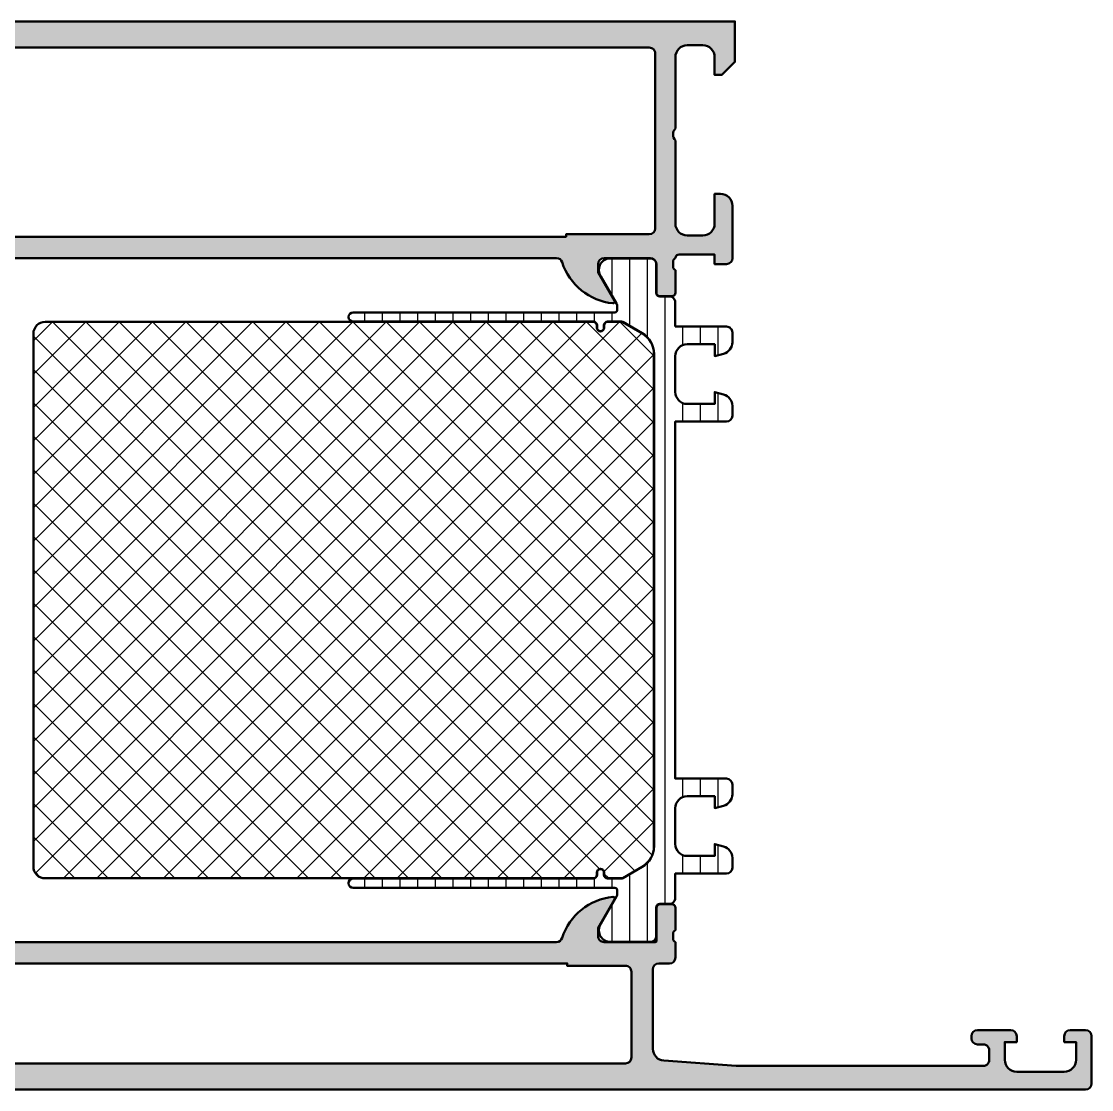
# Model space of a CAD drawing. Extents: x 0 to 180, y 0 to 90.
# Drawn here: x 90 to 180, y 0 to 89.8 of the extents above; entities that cross this region are included whole.
import ezdxf

# ---------------------------------------------------------------- set-up
doc = ezdxf.new("R2010")
doc.units = 0
for name, color, linetype, lineweight in [('0S-Alu contour', 7, 'Continuous', 50), ('0S-Alu hatch', 252, 'Continuous', 25), ('0S-Plastic contour', 254, 'Continuous', 50), ('0S-Plastic hatch', 253, 'Continuous', 25), ('0S-PT contour', 91, 'Continuous', 50), ('0S-PT hatch', 103, 'Continuous', 25)]:
    doc.layers.add(name, color=color, linetype=linetype, lineweight=lineweight)

# ---------------------------------------------------------------- blocks, each defined once
blk = doc.blocks.new('357210__A2CE162E_C3FB_48F1_88AA_946FA57472EB_')
at = {"layer": '0S-Alu hatch'}
h = blk.add_hatch(color=256, dxfattribs=at)
edge = h.paths.add_edge_path()
edge.add_ellipse((33.99997299848462, 86.79996918378733), major_axis=(-1.000027001879928, 0), ratio=1, start_angle=180, end_angle=269.9999999999992, ccw=False)
edge.add_line((35.00000000036456, 86.79996918378733), (35.00000000000003, 80.7999961853027))
edge.add_ellipse((34.47487825965855, 80.29999618530272), major_axis=(-0.7250881616598547, 0), ratio=1, start_angle=136.4038153765767, end_angle=223.5961846234234, ccw=False)
edge.add_line((35.00000000000003, 79.7999961853027), (35.00000000036455, 72.80002318681811))
edge.add_ellipse((33.99997299848463, 72.80002318681811), major_axis=(-1.000027001879921, 0), ratio=1, start_angle=90.00000000865992, end_angle=180, ccw=False)
edge.add_line((33.99997299863578, 71.79999618493818), (32.70000151260099, 71.79999618510624))
edge.add_ellipse((32.70000151260099, 72.80001600845054), major_axis=(-1.000019823344302, 0), ratio=1, start_angle=0, end_angle=90, ccw=False)
edge.add_line((31.69998168925668, 72.80001600845054), (31.69998168945316, 75.29999618530272))
edge.add_line((31.69998168945316, 75.29999618530272), (31.20000151260099, 75.29999618549918))
edge.add_arc((31.20000151260098, 74.29997636215487), 1.000019823344317, 89.9999999999998, 180)
edge.add_line((30.19998168925666, 74.29997636221172), (30.19998168920306, 69.90000284448733))
edge.add_arc((30.69999750391122, 69.90000284448735), 0.5000158147081564, 180, 270)
edge.add_line((30.69999750391122, 69.3999870297792), (31.69998168945316, 69.39998703002927))
edge.add_line((31.69998168945316, 69.39998703002927), (31.7001647949219, 70.19971542358397))
edge.add_line((31.7001647949219, 70.19971542358397), (34.69481618328842, 70.19971542358397))
edge.add_ellipse((34.69481618328844, 69.89971542358398), major_axis=(-0.2999999999999829, 0), ratio=1, start_angle=199.6171625852664, end_angle=270.0000000000041, ccw=False)
edge.add_line((34.97740326173258, 70.00043554618316), (35.0145957020689, 69.89608596058272))
edge.add_ellipse((34.91911604945447, 69.63186646253415), major_axis=(-0.2809418217574853, 0), ratio=1, start_angle=178.966945697799, end_angle=250.1319230473517, ccw=False)
edge.add_line((35.20001220703128, 69.62680130004915), (35.20001220703128, 69.17321853637687))
edge.add_ellipse((34.92106110355155, 69.16760241268479), major_axis=(-0.2790076324724508, 0), ratio=1, start_angle=106.43499743846971, end_angle=181.1533803407613, ccw=False)
edge.add_line((35.00000000000002, 68.89999465942383), (35.00000000000003, 67.00001296997067))
edge.add_arc((35.30000000000001, 67.00001296997067), 0.2999999999999829, 180, 270)
edge.add_line((35.30000000000001, 66.70001296997069), (36.29997558593755, 66.70001296997069))
edge.add_arc((36.29997558593755, 67.00001296997067), 0.2999999999999829, 270, 360)
edge.add_line((36.59997558593753, 67.00001296998892), (36.59997558579151, 69.3999825756073))
edge.add_ellipse((37.09996704027815, 69.3999825756073), major_axis=(-0.4999914544866328, 0), ratio=1, start_angle=270.00000000379595, end_angle=360, ccw=False)
edge.add_line((37.09996704024502, 69.89997403009393), (41.00000844541102, 69.89997403027931))
edge.add_ellipse((41.00000844541104, 69.39999010501352), major_axis=(-0.499983925265795, 0), ratio=1, start_angle=180, end_angle=270.00000000000165, ccw=False)
edge.add_line((41.49999237067683, 69.39999010501359), (41.49999237060561, 68.69997708177837))
edge.add_line((41.49999237060561, 68.69997708177837), (40.11174774169909, 66.29545895433724))
edge.add_arc((40.23559690514067, 66.23755170354637), 0.1367181954947265, 154.9409625368292, 275.5867961988117)
edge.add_arc((39.76213917038903, 71.07773224598856), 4.999999999999986, 275.5867961988125, 342.2389692797492)
edge.add_ellipse((44.99907530060331, 69.40026416962607), major_axis=(-0.499036204568865, 0), ratio=1, start_angle=270.00044199156594, end_angle=342.23896927975073, ccw=False)
edge.add_line((44.99907145093418, 69.89930037418009), (134.9999732336605, 69.89999465953242))
edge.add_ellipse((134.9999770910328, 69.39995941475189), major_axis=(-0.5000352447954124, 0), ratio=1, start_angle=197.7610307202519, end_angle=270.0004419911521, ccw=False)
edge.add_arc((140.2378646443081, 71.07773224598871), 5.000000000000136, 197.761030720251, 264.413203801188)
edge.add_arc((139.7644069095565, 66.2375517035464), 0.1367181954947283, 264.4132038011853, 385.0590374631666)
edge.add_line((139.8882560729981, 66.29545895433724), (138.5000114440916, 68.69997708177837))
edge.add_line((138.5000114440916, 68.69997708177837), (138.5000114440204, 69.39999010501359))
edge.add_ellipse((138.9999953692862, 69.39999010501352), major_axis=(-0.4999839252658092, 0), ratio=1, start_angle=270.00000001044845, end_angle=360, ccw=False)
edge.add_line((138.999995369195, 69.89997403027931), (142.9000260014299, 69.89997403073227))
edge.add_ellipse((142.9000260014298, 69.39997561738834), major_axis=(-0.4999984133439313, 0), ratio=1, start_angle=180, end_angle=269.99999999999676, ccw=False)
edge.add_line((143.4000244147738, 69.39997561738832), (143.4000244140625, 67.0000205993652))
edge.add_arc((143.7000244140625, 67.0000205993652), 0.2999999999999829, 180, 270)
edge.add_line((143.7000244140625, 66.7000205993652), (144.7, 66.7000205993652))
edge.add_arc((144.7, 67.00002059936521), 0.3000000000000114, 270, 360)
edge.add_line((145, 67.00002059936521), (144.9999999999999, 68.90000228881837))
edge.add_ellipse((145.0789388964483, 69.16761004207922), major_axis=(-0.2790076324723188, 0), ratio=1, start_angle=-1.1533803408378276, end_angle=73.56500256153907, ccw=False)
edge.add_line((144.7999877929687, 69.17322616577167), (144.7999877929687, 69.62680892944333))
edge.add_ellipse((145.1296682150864, 69.5982817256727), major_axis=(-0.3309123480360113, 0), ratio=1, start_angle=295.8475274471544, end_angle=355.05452210426523, ccw=False)
edge.add_line((144.9853977864102, 69.89608875294421), (145.0225883679146, 70.00043853814253))
edge.add_ellipse((145.3051770991977, 69.8997230529785), major_axis=(-0.3000000000000156, 0), ratio=1, start_angle=269.99999999998914, end_angle=340.38377767246345, ccw=False)
edge.add_line((145.3051770991978, 70.19972305297853), (148.2998352050781, 70.1997230529785))
edge.add_line((148.2998352050781, 70.1997230529785), (148.3000183105468, 69.39999465942381))
edge.add_line((148.3000183105468, 69.39999465942381), (149.3000024960887, 69.39999465917371))
edge.add_arc((149.3000024960887, 69.90001047388189), 0.5000158147081777, 270.0000000000033, 360)
edge.add_line((149.8000183107969, 69.90001047385958), (149.8000183107433, 74.2999839915494))
edge.add_arc((148.799998487399, 74.2999839915494), 1.000019823344302, 0, 90.0000000000016)
edge.add_line((148.799998487399, 75.3000038148937), (148.3000183105469, 75.30000381469725))
edge.add_line((148.3000183105469, 75.30000381469725), (148.3000183107433, 72.80002363784511))
edge.add_ellipse((147.299998487399, 72.80002363784511), major_axis=(-1.000019823344359, 0), ratio=1, start_angle=90.00000001606429, end_angle=180, ccw=False)
edge.add_line((147.2999984876794, 71.80000381450076), (146.0000270015153, 71.80000381433271))
edge.add_ellipse((146.0000270015153, 72.80003081621265), major_axis=(-1.000027001879942, 0), ratio=1, start_angle=0, end_angle=90, ccw=False)
edge.add_line((144.9999999996354, 72.80003081621265), (145, 79.80000381469725))
edge.add_ellipse((145.5251217403415, 80.30000381469723), major_axis=(-0.725088161659901, 0), ratio=1, start_angle=-43.59618462341979, end_angle=43.5961846234199, ccw=False)
edge.add_line((145, 80.80000381469725), (144.9999999996354, 86.79997681318184))
edge.add_ellipse((146.0000270015153, 86.79997681318187), major_axis=(-1.000027001879914, 0), ratio=1, start_angle=270.00000000865657, end_angle=360, ccw=False)
edge.add_line((146.0000270013642, 87.80000381506179), (147.2999984873989, 87.80000381489371))
edge.add_ellipse((147.2999984873989, 86.79998399154934), major_axis=(-1.000019823344374, 0), ratio=1, start_angle=180, end_angle=269.9999999999984, ccw=False)
edge.add_line((148.3000183107433, 86.79998399154941), (148.3000183105469, 85.30000381469723))
edge.add_line((148.3000183105469, 85.30000381469723), (148.9000244140625, 85.30000381469723))
edge.add_line((148.9000244140625, 85.30000381469723), (150, 86.40000991821287))
edge.add_line((150, 86.40000991821287), (150, 89.80000381469725))
edge.add_line((150, 89.80000381469725), (30.00000000000003, 89.7999961853027))
edge.add_line((30.00000000000003, 89.7999961853027), (30.00000000000003, 86.40000228881834))
edge.add_line((30.00000000000003, 86.40000228881834), (31.09997558593753, 85.29999618530272))
edge.add_line((31.09997558593753, 85.29999618530272), (31.69998168945316, 85.29999618530272))
edge.add_line((31.69998168945316, 85.29999618530272), (31.69998168925668, 86.7999763621549))
edge.add_ellipse((32.70000151260094, 86.79997636215492), major_axis=(-1.000019823344267, 0), ratio=1, start_angle=270.0000000160651, end_angle=360, ccw=False)
edge.add_line((32.70000151232055, 87.7999961854992), (33.99997299848464, 87.79999618566725))
edge = h.paths.add_edge_path()
edge.add_ellipse((37.20000898742271, 87.09997575378824), major_axis=(-0.5000234838237261, 0), ratio=1, start_angle=270.0000041398069, end_angle=359.9973091415379, ccw=False)
edge.add_line((37.20000895129438, 87.59999923761197), (142.7999947911488, 87.60000686700656))
edge.add_ellipse((142.7999948272745, 87.09998338318277), major_axis=(-0.5000234838237532, 0), ratio=1, start_angle=180, end_angle=270.0000041395056, ccw=False)
edge.add_line((143.3000183110983, 87.09998338319129), (143.3000183107969, 72.40001047388186))
edge.add_ellipse((142.8000024960887, 72.40001047388186), major_axis=(-0.5000158147081493, 0), ratio=1, start_angle=90, end_angle=180, ccw=False)
edge.add_line((142.8000024960887, 71.89999465917373), (135.8000183105468, 71.89999465942381))
edge.add_line((135.8000183105468, 71.89999465942381), (135.8000183105468, 71.69999771118162))
edge.add_line((135.8000183105468, 71.69999771118162), (44.19998550415042, 71.69999008178709))
edge.add_line((44.19998550415042, 71.69999008178709), (44.19998550415042, 71.89998703002927))
edge.add_line((44.19998550415042, 71.89998703002927), (37.20000131860849, 71.8999870297792))
edge.add_ellipse((37.20000131860849, 72.40000284448735), major_axis=(-0.5000158147081564, 0), ratio=1, start_angle=0, end_angle=90, ccw=False)
edge.add_line((36.69998550390033, 72.40000284448735), (36.69998550415042, 87.09999923706053))
at = {"layer": '0S-Alu contour', "color": 7}
for points in [[(148.3000183107433, 86.79998399154941), (148.3000183105469, 85.30000381469723), (148.9000244140625, 85.30000381469723), (150, 86.40000991821287), (150, 89.80000381469725), (30.00000000000003, 89.7999961853027), (30.00000000000003, 86.40000228881834), (31.09997558593753, 85.29999618530272), (31.69998168945316, 85.29999618530272), (31.69998168925668, 86.7999763621549)], [(32.70000151232055, 87.7999961854992), (33.99997299848464, 87.79999618566725)], [(37.20000895129438, 87.59999923761197), (142.7999947911488, 87.60000686700656)], [(146.0000270013642, 87.80000381506179), (147.2999984873989, 87.80000381489371)], [(35.00000000036456, 86.79996918378733), (35.00000000000003, 80.7999961853027)], [(36.69998550390033, 72.40000284448735), (36.69998550415042, 87.09999923706053)], [(143.3000183110983, 87.09998338319129), (143.3000183107969, 72.40001047388186)], [(145, 80.80000381469725), (144.9999999996354, 86.79997681318184)], [(35.00000000000003, 79.7999961853027), (35.00000000036455, 72.80002318681811)], [(144.9999999996354, 72.80003081621265), (145, 79.80000381469725)], [(31.69998168925668, 72.80001600845054), (31.69998168945316, 75.29999618530272), (31.20000151260099, 75.29999618549918)], [(148.799998487399, 75.3000038148937), (148.3000183105469, 75.30000381469725), (148.3000183107433, 72.80002363784511)], [(30.19998168925666, 74.29997636221172), (30.19998168920306, 69.90000284448733)], [(149.8000183107969, 69.90001047385958), (149.8000183107433, 74.2999839915494)], [(33.99997299863578, 71.79999618493818), (32.70000151260099, 71.79999618510624)], [(142.8000024960887, 71.89999465917373), (135.8000183105468, 71.89999465942381), (135.8000183105468, 71.69999771118162), (44.19998550415042, 71.69999008178709), (44.19998550415042, 71.89998703002927), (37.20000131860849, 71.8999870297792)], [(147.2999984876794, 71.80000381450076), (146.0000270015153, 71.80000381433271)], [(30.69999750391122, 69.3999870297792), (31.69998168945316, 69.39998703002927), (31.7001647949219, 70.19971542358397), (34.69481618328842, 70.19971542358397)], [(34.97740326173258, 70.00043554618316), (35.0145957020689, 69.89608596058272)], [(35.20001220703128, 69.62680130004915), (35.20001220703128, 69.17321853637687)], [(36.59997558593753, 67.00001296998892), (36.59997558579151, 69.3999825756073)], [(37.09996704024502, 69.89997403009393), (41.00000844541102, 69.89997403027931)], [(41.49999237067683, 69.39999010501359), (41.49999237060561, 68.69997708177837), (40.11174774169909, 66.29545895433724)], [(44.99907145093418, 69.89930037418009), (134.9999732336605, 69.89999465953242)], [(139.8882560729981, 66.29545895433724), (138.5000114440916, 68.69997708177837), (138.5000114440204, 69.39999010501359)], [(138.999995369195, 69.89997403027931), (142.9000260014299, 69.89997403073227)], [(143.4000244147738, 69.39997561738832), (143.4000244140625, 67.0000205993652)], [(144.7999877929687, 69.17322616577167), (144.7999877929687, 69.62680892944333)], [(144.9853977864102, 69.89608875294421), (145.0225883679146, 70.00043853814253)], [(145.3051770991978, 70.19972305297853), (148.2998352050781, 70.1997230529785), (148.3000183105468, 69.39999465942381), (149.3000024960887, 69.39999465917371)], [(35.00000000000002, 68.89999465942383), (35.00000000000003, 67.00001296997067)], [(145, 67.00002059936521), (144.9999999999999, 68.90000228881837)], [(35.30000000000001, 66.70001296997069), (36.29997558593755, 66.70001296997069)], [(143.7000244140625, 66.7000205993652), (144.7, 66.7000205993652)]]:
    blk.add_lwpolyline(points, dxfattribs=at)
at = {"layer": '0S-Alu contour', "color": 7, "extrusion": (0, 0, -1)}
for centre, radius, start, end in [((-32.70000151260094, 86.79997636215492), 1.000019823344267, 0, 89.99999998393488), ((-33.99997299848462, 86.79996918378733), 1.000027001879928, 90.00000000000081, 180), ((-37.20000898742271, 87.09997575378824), 0.5000234838237261, 0.002690858462049, 89.99999586019312), ((-142.7999948272745, 87.09998338318277), 0.5000234838237532, 89.99999586049437, 180), ((-146.0000270015153, 86.79997681318187), 1.000027001879914, 0, 89.99999999134344), ((-147.2999984873989, 86.79998399154934), 1.000019823344374, 90.0000000000016, 180), ((-34.47487825965855, 80.29999618530272), 0.7250881616598548, 136.4038153765766, 223.5961846234233), ((-145.5251217403415, 80.30000381469723), 0.725088161659901, 316.4038153765801, 43.59618462341983), ((-32.70000151260099, 72.80001600845054), 1.000019823344302, 270, 0), ((-33.99997299848463, 72.80002318681811), 1.000027001879921, 180, 269.9999999913401), ((-37.20000131860849, 72.40000284448735), 0.5000158147081564, 270, 0), ((-142.8000024960887, 72.40001047388186), 0.5000158147081493, 180, 270), ((-146.0000270015153, 72.80003081621265), 1.000027001879942, 270, 0), ((-147.299998487399, 72.80002363784511), 1.000019823344359, 180, 269.9999999839357), ((-34.69481618328844, 69.89971542358398), 0.2999999999999829, 89.99999999999594, 160.3828374147336), ((-34.91911604945447, 69.63186646253415), 0.2809418217574853, 109.8680769526483, 181.0330543022011), ((-37.09996704027815, 69.3999825756073), 0.4999914544866329, 0, 89.99999999620404), ((-41.00000844541104, 69.39999010501352), 0.499983925265795, 89.99999999999837, 180), ((-44.99907530060331, 69.40026416962607), 0.4990362045688651, 17.76103072024925, 89.99955800843404), ((-134.9999770910328, 69.39995941475189), 0.5000352447954124, 89.99955800884786, 162.2389692797481), ((-138.9999953692862, 69.39999010501352), 0.4999839252658092, 0, 89.99999998955157), ((-142.9000260014298, 69.39997561738834), 0.4999984133439313, 90.00000000000325, 180), ((-145.1296682150864, 69.5982817256727), 0.3309123480360113, 4.945477895734765, 64.1524725528456), ((-145.3051770991977, 69.8997230529785), 0.3000000000000156, 19.61622232753654, 90.00000000001087), ((-34.92106110355155, 69.16760241268479), 0.2790076324724508, 178.8466196592387, 253.5650025615303), ((-145.0789388964483, 69.16761004207922), 0.2790076324723188, 286.4349974384609, 1.153380340837794)]:
    blk.add_arc(centre, radius, start, end, dxfattribs=at)
at = {"layer": '0S-Alu contour', "color": 7}
for centre, radius, start, end in [((31.20000151260098, 74.29997636215487), 1.000019823344317, 89.9999999999998, 180), ((148.799998487399, 74.2999839915494), 1.000019823344302, 0, 90.0000000000016), ((30.69999750391122, 69.90000284448735), 0.5000158147081564, 180, 270), ((39.76213917038903, 71.07773224598856), 4.999999999999986, 275.5867961988125, 342.2389692797492), ((140.2378646443081, 71.07773224598871), 5.000000000000136, 197.761030720251, 264.413203801188), ((149.3000024960887, 69.90001047388189), 0.5000158147081777, 270.0000000000033, 0), ((35.30000000000001, 67.00001296997067), 0.2999999999999829, 180, 270), ((36.29997558593755, 67.00001296997067), 0.2999999999999829, 270, 0), ((143.7000244140625, 67.0000205993652), 0.2999999999999829, 180, 270), ((144.7, 67.00002059936521), 0.3000000000000114, 270, 0), ((40.23559690514067, 66.23755170354637), 0.1367181954947265, 154.9409625368292, 275.5867961988117), ((139.7644069095565, 66.2375517035464), 0.1367181954947283, 264.4132038011853, 25.05903746316666)]:
    blk.add_arc(centre, radius, start, end, dxfattribs=at)
blk = doc.blocks.new('441220__3A682D4A_B1F1_498A_B48A_28961843FC59_')
at = {"layer": '0S-PT hatch'}
h = blk.add_hatch(dxfattribs=at)
h.set_pattern_fill('ANSI37', color=256, scale=0.625, angle=90, style=0)
h.set_pattern_definition([(135, (0, 0), (-1.403165018917055, -1.403165018917055), []), (225, (0, 0), (1.403165018917055, -1.403165018917055), [])])
edge = h.paths.add_edge_path()
edge.add_arc((91.99999999999991, 63.55020331971915), 0.9899999999999737, 90.00016186694018, 180)
edge.add_line((91.00999999999995, 63.55020331971916), (91.00999999999998, 18.74979668028098))
edge.add_arc((91.99999999999994, 18.74979668028098), 0.9899999999999948, 180, 270.0001618576424)
edge.add_line((92.00000279669925, 17.75979668028493), (124.4637390305982, 17.75988838867724))
edge.add_line((124.4637390305982, 17.75988838867724), (138.1000354111018, 17.75999291810232))
edge.add_arc((138.1000331880984, 18.04999291809381), 0.2900000000000213, 270.0004392024587, 360)
edge.add_line((138.3900331880984, 18.04999291809373), (138.3900331880985, 18.2505637133802))
edge.add_ellipse((138.6994623928122, 18.25056371338014), major_axis=(-0.3094292047137515, 0), ratio=1, start_angle=180, end_angle=360, ccw=False)
edge.add_line((139.008891597526, 18.25056371338009), (139.0088915975259, 18.04999291809389))
edge.add_arc((139.2988845031791, 18.04999291809385), 0.2899929056531789, 180, 266.5483267860592)
edge.add_line((139.2814250077186, 17.76052607828757), (140.4650128094604, 17.76052607828755))
edge.add_arc((140.4650128094604, 17.9505260782876), 0.1900000000000439, 270, 300.0000000000016)
edge.add_line((140.5600128094605, 17.78598125156852), (142.195, 18.72994154614811))
edge.add_arc((141.2, 20.45333209967913), 1.989999999999978, 299.9999999999996, 360)
edge.add_line((143.19, 20.45333209967913), (143.19, 61.84666790036814))
edge.add_arc((141.1999999999999, 61.84666790036813), 1.990000000000065, 0, 60.00000000000395)
edge.add_line((142.1949999999998, 63.5700584538993), (140.5600128094603, 64.51401874847868))
edge.add_arc((140.4650128094603, 64.3494739217596), 0.1900000000000455, 59.99999999999841, 90)
edge.add_line((140.4650128094603, 64.53947392175964), (139.2814383564516, 64.53947392175964))
edge.add_arc((139.2988986918934, 64.24999291811743), 0.2900070943674442, 93.45167038886945, 180)
edge.add_line((139.008891597526, 64.24999291811743), (139.008891597526, 64.04942212283117))
edge.add_ellipse((138.6989247856244, 64.04942212283117), major_axis=(-0.3099668119015746, 0), ratio=1, start_angle=0, end_angle=180, ccw=False)
edge.add_line((138.3889579737228, 64.04942212283116), (138.3889579737228, 64.24999291807029))
edge.add_arc((138.0985513343318, 64.24999291807028), 0.2904066393909659, 0, 90.00043922779648)
edge.add_line((138.0985491080829, 64.54039955745272), (124.4637391355045, 64.54029503339149))
edge.add_line((124.4637391355045, 64.54029503339149), (91.99999720313996, 64.54020331971518))
at = {"layer": '0S-PT contour', "color": 7}
for points in [[(138.0985491080829, 64.54039955745272), (124.4637391355045, 64.54029503339149), (91.99999720313996, 64.54020331971518)], [(138.3889579737228, 64.04942212283116), (138.3889579737228, 64.24999291807029)], [(139.008891597526, 64.24999291811743), (139.008891597526, 64.04942212283117)], [(140.4650128094603, 64.53947392175964), (139.2814383564516, 64.53947392175964)], [(142.1949999999998, 63.5700584538993), (140.5600128094603, 64.51401874847868)], [(91.00999999999995, 63.55020331971916), (91.00999999999998, 18.74979668028098)], [(143.19, 20.45333209967913), (143.19, 61.84666790036814)], [(138.3900331880984, 18.04999291809373), (138.3900331880985, 18.2505637133802)], [(139.008891597526, 18.25056371338009), (139.0088915975259, 18.04999291809389)], [(140.5600128094605, 17.78598125156852), (142.195, 18.72994154614811)], [(92.00000279669925, 17.75979668028493), (124.4637390305982, 17.75988838867724), (138.1000354111018, 17.75999291810232)], [(139.2814250077186, 17.76052607828757), (140.4650128094604, 17.76052607828755)]]:
    blk.add_lwpolyline(points, dxfattribs=at)
for centre, radius, start, end in [((91.99999999999991, 63.55020331971915), 0.9899999999999737, 90.00016186694018, 180), ((138.0985513343318, 64.24999291807028), 0.2904066393909659, 0, 90.00043922779648), ((139.2988986918934, 64.24999291811743), 0.2900070943674442, 93.45167038886945, 180), ((140.4650128094603, 64.3494739217596), 0.1900000000000455, 59.99999999999841, 90), ((141.1999999999999, 61.84666790036813), 1.990000000000065, 0, 60.00000000000395), ((141.2, 20.45333209967913), 1.989999999999978, 299.9999999999996, 0), ((91.99999999999994, 18.74979668028098), 0.9899999999999948, 180, 270.0001618576424), ((138.1000331880984, 18.04999291809381), 0.2900000000000213, 270.0004392024587, 0), ((139.2988845031791, 18.04999291809385), 0.2899929056531789, 180, 266.5483267860592), ((140.4650128094604, 17.9505260782876), 0.1900000000000439, 270, 300.0000000000016)]:
    blk.add_arc(centre, radius, start, end, dxfattribs=at)
at = {"layer": '0S-PT contour', "color": 7, "extrusion": (0, 0, -1)}
for centre, radius, start, end in [((-138.6989247856244, 64.04942212283117), 0.3099668119015746, 180, 0), ((-138.6994623928122, 18.25056371338014), 0.3094292047137515, 0, 180)]:
    blk.add_arc(centre, radius, start, end, dxfattribs=at)
blk = doc.blocks.new('284603__9F19F6D4_0277_4F79_A66A_FDE23DB7917A___35A7970B_E0DF_41E0_A875_8A0595751DD6_')
at = {"layer": '0S-Plastic hatch'}
h = blk.add_hatch(dxfattribs=at)
h.set_pattern_fill('ANSI31', color=256, scale=0.4680000000000001, angle=45, style=0)
h.set_pattern_definition([(90, (0, 0), (-1.4859, 0), [])])
edge = h.paths.add_edge_path()
edge.add_line((144.99, 64.14), (149.3, 64.14))
edge.add_ellipse((149.3, 63.65000000000001), major_axis=(-0.4899999999999949, 0), ratio=1, start_angle=180, end_angle=270.0000000000033, ccw=False)
edge.add_line((149.79, 63.65000000000001), (149.79, 62.81925077662567))
edge.add_ellipse((148.8000000000001, 62.81925077662564), major_axis=(-0.9899999999999238, 0), ratio=1, start_angle=105.0000000000035, end_angle=180, ccw=False)
edge.add_line((149.0562308546516, 61.86298420859955), (148.31, 61.66303225372843))
edge.add_line((148.31, 61.66303225372843), (148.31, 62.66))
edge.add_line((148.31, 62.66), (146, 62.66))
edge.add_arc((146, 61.65), 1.00999999999999, 90, 180)
edge.add_line((144.99, 61.65), (144.9899999999999, 58.65000000000001))
edge.add_arc((146, 58.65000000000001), 1.00999999999999, 180, 270)
edge.add_line((146, 57.64000000000002), (148.31, 57.64000000000001))
edge.add_line((148.31, 57.64000000000001), (148.31, 58.63696774627158))
edge.add_line((148.31, 58.63696774627158), (149.0562308546514, 58.43701579140057))
edge.add_ellipse((148.8, 57.48074922337436), major_axis=(-0.9900000000000178, 0), ratio=1, start_angle=180, end_angle=255.0000000000031, ccw=False)
edge.add_line((149.79, 57.48074922337436), (149.79, 56.65))
edge.add_ellipse((149.3, 56.65), major_axis=(-0.4900000000000091, 0), ratio=1, start_angle=90, end_angle=180, ccw=False)
edge.add_line((149.3, 56.16), (144.99, 56.16))
edge.add_line((144.99, 56.16), (144.99, 26.14000000000001))
edge.add_line((144.99, 26.14000000000001), (149.3, 26.14000000000001))
edge.add_ellipse((149.3, 25.65000000000001), major_axis=(-0.4899999999999985, 0), ratio=1, start_angle=180, end_angle=270, ccw=False)
edge.add_line((149.79, 25.65000000000001), (149.79, 24.81925077662561))
edge.add_ellipse((148.8, 24.8192507766256), major_axis=(-0.9899999999999806, 0), ratio=1, start_angle=104.99999999999409, end_angle=180, ccw=False)
edge.add_line((149.0562308546514, 23.86298420859941), (148.31, 23.66303225372844))
edge.add_line((148.31, 23.66303225372844), (148.31, 24.66000000000001))
edge.add_line((148.31, 24.66000000000001), (146, 24.66000000000001))
edge.add_arc((146, 23.65000000000001), 1.00999999999999, 90, 180)
edge.add_line((144.99, 23.65000000000001), (144.99, 20.65000000000001))
edge.add_arc((146, 20.65000000000001), 1.00999999999999, 180, 270)
edge.add_line((146, 19.64000000000002), (148.31, 19.64000000000001))
edge.add_line((148.31, 19.64000000000001), (148.31, 20.6369677462716))
edge.add_line((148.31, 20.6369677462716), (149.0562308546514, 20.4370157914006))
edge.add_ellipse((148.8, 19.48074922337438), major_axis=(-0.9900000000000168, 0), ratio=1, start_angle=180, end_angle=255.00000000000648, ccw=False)
edge.add_line((149.79, 19.4807492233744), (149.79, 18.65000000000001))
edge.add_ellipse((149.3, 18.65000000000001), major_axis=(-0.4900000000000091, 0), ratio=1, start_angle=90, end_angle=180, ccw=False)
edge.add_line((149.3, 18.16000000000001), (144.99, 18.16000000000001))
edge.add_line((144.99, 18.16000000000001), (144.99, 16.10999432109074))
edge.add_ellipse((144.500002678902, 16.10999432109073), major_axis=(-0.4899973210979454, 0), ratio=1, start_angle=89.99999999948818, end_angle=180, ccw=False)
edge.add_line((144.5000026788977, 15.61999699999277), (143.6896686666623, 15.61999699999995))
edge.add_arc((143.6896686666595, 15.30999699999994), 0.3100000000000254, 89.99999999949046, 180.0079249114118)
edge.add_line((143.3796686696248, 15.309954122103), (143.3800006123763, 12.91006375162252))
edge.add_ellipse((142.8900046396179, 12.90999597743856), major_axis=(-0.4899959774455846, 0), ratio=1, start_angle=89.99999999988358, end_angle=180.0079249114119, ccw=False)
edge.add_line((142.8900046396169, 12.41999999999299), (139.4141775038086, 12.41999999999995))
edge.add_ellipse((139.5557711508847, 13.3998180747228), major_axis=(-0.9899960709244668, 0), ratio=1, start_angle=-32.7407569883336, end_angle=81.7771036411043, ccw=False)
edge.add_line((138.7230594459033, 13.93524634894164), (140.0416844252789, 16.2191721213552))
edge.add_arc((139.6000854924215, 16.47412934928467), 0.5099145081032663, 330.0000033892526, 360)
edge.add_line((140.1100000005248, 16.47412935025479), (140.11, 16.75000000039952))
edge.add_arc((139.9, 16.75), 0.2099999999999511, 0, 89.99999999999226)
edge.add_line((139.9000000000001, 16.95999999999995), (117.8996158122242, 16.95999999999996))
edge.add_ellipse((117.8996158122354, 17.34999999999999), major_axis=(-0.3900000000000361, 0), ratio=1, start_angle=-89.99851127652079, end_angle=89.99999999834228, ccw=False)
edge.add_line((117.8996056788162, 17.73999999986838), (138.1000426690129, 17.74052486971999))
edge.add_arc((138.1000346142909, 18.05052344342288), 0.3099985738075207, 270.0014887216154, 360)
edge.add_line((138.4100331880984, 18.05052344342288), (138.4100331880984, 18.25003318805098))
edge.add_ellipse((138.7, 18.25003318805098), major_axis=(-0.2899668119015644, 0), ratio=1, start_angle=180, end_angle=360, ccw=False)
edge.add_line((138.9899668119016, 18.25003318805098), (138.9899668119016, 18.05052607824036))
edge.add_arc((139.2999668118543, 18.05052607824036), 0.3099999999527938, 180, 270)
edge.add_line((139.2999668118543, 17.74052607828756), (140.4650128094604, 17.74052607828755))
edge.add_arc((140.4650128094604, 17.95052607828759), 0.210000000000047, 270, 299.9999999999985)
edge.add_line((140.5700128094605, 17.76866074349282), (142.205, 18.71262103807244))
edge.add_arc((141.2, 20.45333209967916), 2.00999999999999, 299.9999999999999, 360)
edge.add_line((143.21, 20.45333209967914), (143.21, 61.84666790036818))
edge.add_arc((141.1999999999999, 61.84666790036818), 2.010000000000047, 0, 60.00000000000277)
edge.add_line((142.2049999999998, 63.58737896197499), (140.5700128094605, 64.53133925655436))
edge.add_arc((140.4650128094605, 64.34947392175978), 0.209999999999863, 59.99999999998164, 90.00000000011633)
edge.add_line((140.46501280946, 64.55947392175965), (139.2999668119008, 64.55947392175965))
edge.add_arc((139.2999668119016, 64.24947392175963), 0.3100000000000307, 90.00000000014711, 180)
edge.add_line((138.9899668119016, 64.24947392175963), (138.9899668119016, 64.049966811949))
edge.add_ellipse((138.7, 64.049966811949), major_axis=(-0.2899668119015644, 0), ratio=1, start_angle=0, end_angle=180, ccw=False)
edge.add_line((138.4100331880984, 64.04996681194905), (138.4100331880985, 64.24947655657706))
edge.add_arc((138.1000331880985, 64.24947655657708), 0.3099999999999738, 0, 89.9973619732808)
edge.add_line((138.1000474611966, 64.55947655624846), (117.8993945455393, 64.56040663980406))
edge.add_ellipse((117.8994124929536, 64.95020331969548), major_axis=(-0.3897966803045949, 0), ratio=1, start_angle=-89.99999995592759, end_angle=89.99736192957909, ccw=False)
edge.add_line((117.8994124926538, 65.34000000000006), (139.9000000000004, 65.3400000000004))
edge.add_arc((139.9000000000004, 65.54999999999998), 0.2099999999995816, 270, 360)
edge.add_line((140.11, 65.54999999999998), (140.11, 65.8258477430926))
edge.add_arc((139.5999999999999, 65.82584774309262), 0.5100000000000477, 0, 29.99999659934887)
edge.add_line((140.041672971065, 66.08084771687822), (138.7230594459038, 68.36475365105757))
edge.add_ellipse((139.5557711508847, 68.90018192527721), major_axis=(-0.9899960709244723, 0), ratio=1, start_angle=-81.777103641096, end_angle=32.74075698838868, ccw=False)
edge.add_line((139.4141775038085, 69.88000000000002), (142.890004639617, 69.88000000000702))
edge.add_ellipse((142.8900046396179, 69.39000402256146), major_axis=(-0.4899959774455595, 0), ratio=1, start_angle=179.9920750885882, end_angle=270.000000000113, ccw=False)
edge.add_line((143.3800006123764, 69.38993624837751), (143.3796686696248, 66.990045877897))
edge.add_arc((143.6896686666595, 66.99000300000003), 0.3099999999999685, 179.9920750885881, 270.0000000005043)
edge.add_line((143.6896686666622, 66.68000300000007), (144.5000026788977, 66.68000300000719))
edge.add_ellipse((144.5000026789021, 66.19000567890926), major_axis=(-0.4899973210979311, 0), ratio=1, start_angle=180, end_angle=270.0000000005118, ccw=False)
edge.add_line((144.99, 66.19000567890926), (144.99, 64.14))
at = {"layer": '0S-Plastic contour', "color": 7}
for points in [[(139.4141775038085, 69.88000000000002), (142.890004639617, 69.88000000000702)], [(143.3800006123764, 69.38993624837751), (143.3796686696248, 66.990045877897)], [(140.041672971065, 66.08084771687822), (138.7230594459038, 68.36475365105757)], [(143.6896686666622, 66.68000300000007), (144.5000026788977, 66.68000300000719)], [(140.11, 65.54999999999998), (140.11, 65.8258477430926)], [(144.99, 66.19000567890926), (144.99, 64.14)], [(117.8994124926538, 65.34000000000006), (139.9000000000004, 65.3400000000004)], [(138.1000474611966, 64.55947655624846), (117.8993945455393, 64.56040663980406)], [(138.4100331880984, 64.04996681194905), (138.4100331880985, 64.24947655657706)], [(138.9899668119016, 64.24947392175963), (138.9899668119016, 64.049966811949)], [(140.46501280946, 64.55947392175965), (139.2999668119008, 64.55947392175965)], [(142.2049999999998, 63.58737896197499), (140.5700128094605, 64.53133925655436)], [(144.99, 64.14), (149.3, 64.14)], [(149.79, 63.65000000000001), (149.79, 62.81925077662567)], [(149.0562308546516, 61.86298420859955), (148.31, 61.66303225372843), (148.31, 62.66), (146, 62.66)], [(143.21, 20.45333209967914), (143.21, 61.84666790036818)], [(144.99, 61.65), (144.9899999999999, 58.65000000000001)], [(146, 57.64000000000002), (148.31, 57.64000000000001), (148.31, 58.63696774627158), (149.0562308546514, 58.43701579140057)], [(149.79, 57.48074922337436), (149.79, 56.65)], [(149.3, 56.16), (144.99, 56.16), (144.99, 26.14000000000001), (149.3, 26.14000000000001)], [(149.79, 25.65000000000001), (149.79, 24.81925077662561)], [(149.0562308546514, 23.86298420859941), (148.31, 23.66303225372844), (148.31, 24.66000000000001), (146, 24.66000000000001)], [(144.99, 23.65000000000001), (144.99, 20.65000000000001)], [(146, 19.64000000000002), (148.31, 19.64000000000001), (148.31, 20.6369677462716), (149.0562308546514, 20.4370157914006)], [(149.79, 19.4807492233744), (149.79, 18.65000000000001)], [(138.4100331880984, 18.05052344342288), (138.4100331880984, 18.25003318805098)], [(138.9899668119016, 18.25003318805098), (138.9899668119016, 18.05052607824036)], [(140.5700128094605, 17.76866074349282), (142.205, 18.71262103807244)], [(149.3, 18.16000000000001), (144.99, 18.16000000000001), (144.99, 16.10999432109074)], [(117.8996056788162, 17.73999999986838), (138.1000426690129, 17.74052486971999)], [(139.2999668118543, 17.74052607828756), (140.4650128094604, 17.74052607828755)], [(139.9000000000001, 16.95999999999995), (117.8996158122242, 16.95999999999996)], [(138.7230594459033, 13.93524634894164), (140.0416844252789, 16.2191721213552)], [(140.1100000005248, 16.47412935025479), (140.11, 16.75000000039952)], [(143.3796686696248, 15.309954122103), (143.3800006123763, 12.91006375162252)], [(144.5000026788977, 15.61999699999277), (143.6896686666623, 15.61999699999995)], [(142.8900046396169, 12.41999999999299), (139.4141775038086, 12.41999999999995)]]:
    blk.add_lwpolyline(points, dxfattribs=at)
at = {"layer": '0S-Plastic contour', "color": 7, "extrusion": (0, 0, -1)}
for centre, radius, start, end in [((-139.5557711508847, 68.90018192527721), 0.9899960709244723, 327.2592430116113, 81.777103641096), ((-142.8900046396179, 69.39000402256146), 0.4899959774455596, 89.999999999887, 180.0079249114118), ((-144.5000026789021, 66.19000567890926), 0.4899973210979312, 89.9999999994882, 180), ((-117.8994124929536, 64.95020331969548), 0.3897966803045949, 270.0026380704209, 89.9999999559276), ((-138.7, 64.049966811949), 0.2899668119015644, 180, 0), ((-149.3, 63.65000000000001), 0.4899999999999949, 89.99999999999667, 180), ((-148.8000000000001, 62.81925077662564), 0.9899999999999238, 180, 254.9999999999965), ((-148.8, 57.48074922337436), 0.9900000000000178, 104.9999999999969, 180), ((-149.3, 56.65), 0.4900000000000091, 180, 270), ((-149.3, 25.65000000000001), 0.4899999999999985, 90, 180), ((-148.8, 24.8192507766256), 0.9899999999999806, 180, 255.0000000000059), ((-148.8, 19.48074922337438), 0.9900000000000168, 104.9999999999935, 180), ((-138.7, 18.25003318805098), 0.2899668119015644, 0, 180), ((-149.3, 18.65000000000001), 0.4900000000000091, 180, 270), ((-117.8996158122354, 17.34999999999999), 0.3900000000000361, 270.0000000016577, 89.99851127652084), ((-144.500002678902, 16.10999432109073), 0.4899973210979454, 180, 270.0000000005118), ((-139.5557711508847, 13.3998180747228), 0.9899960709244668, 278.2228963588957, 32.74075698833355), ((-142.8900046396179, 12.90999597743856), 0.4899959774455846, 179.9920750885881, 270.0000000001164)]:
    blk.add_arc(centre, radius, start, end, dxfattribs=at)
at = {"layer": '0S-Plastic contour', "color": 7}
for centre, radius, start, end in [((143.6896686666595, 66.99000300000003), 0.3099999999999685, 179.9920750885881, 270.0000000005043), ((139.5999999999999, 65.82584774309262), 0.5100000000000477, 0, 29.99999659934887), ((139.9000000000004, 65.54999999999998), 0.2099999999995816, 270, 0), ((138.1000331880985, 64.24947655657708), 0.3099999999999738, 0, 89.9973619732808), ((139.2999668119016, 64.24947392175963), 0.3100000000000307, 90.00000000014711, 180), ((140.4650128094605, 64.34947392175978), 0.209999999999863, 59.99999999998164, 90.00000000011633), ((141.1999999999999, 61.84666790036818), 2.010000000000047, 0, 60.00000000000277), ((146, 61.65), 1.00999999999999, 90, 180), ((146, 58.65000000000001), 1.00999999999999, 180, 270), ((146, 23.65000000000001), 1.00999999999999, 90, 180), ((141.2, 20.45333209967916), 2.00999999999999, 299.9999999999999, 0), ((146, 20.65000000000001), 1.00999999999999, 180, 270), ((138.1000346142909, 18.05052344342288), 0.3099985738075207, 270.0014887216154, 0), ((139.2999668118543, 18.05052607824036), 0.3099999999527938, 180, 270), ((140.4650128094604, 17.95052607828759), 0.210000000000047, 270, 299.9999999999985), ((139.9, 16.75), 0.2099999999999511, 0, 89.99999999999226), ((139.6000854924215, 16.47412934928467), 0.5099145081032663, 330.0000033892526, 0), ((143.6896686666595, 15.30999699999994), 0.3100000000000254, 89.99999999949046, 180.0079249114118)]:
    blk.add_arc(centre, radius, start, end, dxfattribs=at)
blk = doc.blocks.new('445170__8B2A46DB_8CA9_4183_A7F3_D02D7FDA833F_')
at = {"layer": '0S-Alu hatch'}
h = blk.add_hatch(color=256, dxfattribs=at)
edge = h.paths.add_edge_path()
edge.add_ellipse((36.39999999999959, 10.1), major_axis=(-0.4999999999999929, 0), ratio=1, start_angle=180, end_angle=270.0000000000008, ccw=False)
edge.add_line((36.89999999999958, 10.1), (36.89999999999964, 3.4311192034013))
edge.add_ellipse((35.89999999999964, 3.43111920340129), major_axis=(-1, 0), ratio=1, start_angle=94.08561677997488, end_angle=180, ccw=False)
edge.add_line((35.97124704998755, 2.433660503570558), (29.89999999999976, 1.999999999999999))
edge.add_line((29.89999999999976, 1.999999999999999), (9.099999999999998, 2))
edge.add_ellipse((9.099999999999996, 2.499999999999997), major_axis=(-0.4999999999999974, 0), ratio=1, start_angle=0, end_angle=90.00000000000023, ccw=False)
edge.add_line((8.6, 2.499999999999998), (8.6, 3.300000000000002))
edge.add_ellipse((9.099999999999996, 3.300000000000002), major_axis=(-0.4999999999999965, 0), ratio=1, start_angle=270, end_angle=360, ccw=False)
edge.add_line((9.099999999999996, 3.799999999999998), (9.600000000000001, 3.799999999999998))
edge.add_arc((9.600000000000001, 4.299999999999998), 0.5, 270, 360)
edge.add_line((10.1, 4.299999999999994), (10.1, 4.499999999999993))
edge.add_arc((9.600000000000003, 4.499999999999997), 0.5000000000000018, 0, 90)
edge.add_line((9.600000000000003, 4.999999999999999), (6.799999999999998, 4.999999999999999))
edge.add_arc((6.799999999999998, 4.500000000000002), 0.4999999999999965, 90, 180)
edge.add_line((6.300000000000002, 4.500000000000002), (6.300000000000001, 3.999999999999999))
edge.add_line((6.300000000000001, 3.999999999999999), (7.300000000000001, 3.999999999999999))
edge.add_line((7.300000000000001, 3.999999999999999), (7.300000000000001, 2.5))
edge.add_ellipse((6.299999999999999, 2.5), major_axis=(-1.000000000000001, 0), ratio=1, start_angle=90.00000000000011, end_angle=180, ccw=False)
edge.add_line((6.3, 1.499999999999998), (2.299999999999999, 1.499999999999999))
edge.add_ellipse((2.3, 2.5), major_axis=(-1, 0), ratio=1, start_angle=0, end_angle=90, ccw=False)
edge.add_line((1.299999999999999, 2.499999999999999), (1.299999999999999, 3.999999999999998))
edge.add_line((1.299999999999999, 3.999999999999998), (2.299999999999999, 3.999999999999999))
edge.add_line((2.299999999999999, 3.999999999999999), (2.3, 4.499999999999998))
edge.add_arc((1.799999999999999, 4.499999999999998), 0.5000000000000009, 0, 89.99999999999987)
edge.add_line((1.8, 4.999999999999999), (0.5000000000000011, 5.000000000000001))
edge.add_arc((0.5000000000000001, 4.500000000000001), 0.5, 89.99999999999989, 180)
edge.add_line((1e-16, 4.500000000000001), (0, 0.5))
edge.add_arc((0.5, 0.5), 0.5, 180, 269.9999999999999)
edge.add_line((0.4999999999999998, 0), (179.5, 0))
edge.add_arc((179.5, 0.5), 0.5, 270, 360)
edge.add_line((180, 0.5), (180, 4.5))
edge.add_arc((179.5, 4.5), 0.5, 0, 90)
edge.add_line((179.5, 5), (178.1999999999999, 4.999999999999998))
edge.add_arc((178.1999999999999, 4.500000000000026), 0.4999999999999716, 90, 180)
edge.add_line((177.7, 4.500000000000026), (177.7, 3.999999999999999))
edge.add_line((177.7, 3.999999999999999), (178.7, 3.999999999999999))
edge.add_line((178.7, 3.999999999999999), (178.7, 2.499999999999975))
edge.add_ellipse((177.7, 2.499999999999994), major_axis=(-1, 0), ratio=1, start_angle=90.00000000000159, end_angle=180, ccw=False)
edge.add_line((177.7, 1.499999999999999), (173.7, 1.499999999999999))
edge.add_ellipse((173.7, 2.499999999999988), major_axis=(-0.9999999999999895, 0), ratio=1, start_angle=0, end_angle=90, ccw=False)
edge.add_line((172.7, 2.499999999999999), (172.7, 3.999999999999999))
edge.add_line((172.7, 3.999999999999999), (173.7, 3.999999999999999))
edge.add_line((173.7, 3.999999999999999), (173.6999999999999, 4.500000000000023))
edge.add_arc((173.1999999999999, 4.499999999999995), 0.5, 0, 90)
edge.add_line((173.1999999999999, 4.999999999999995), (170.4000000000001, 5.000000000000001))
edge.add_arc((170.4000000000001, 4.499999999999944), 0.500000000000057, 90, 180)
edge.add_line((169.9, 4.500000000000015), (169.9, 4.300000000000065))
edge.add_arc((170.3999999999999, 4.299999999999994), 0.5, 180, 270)
edge.add_line((170.3999999999999, 3.799999999999994), (170.9, 3.800000000000005))
edge.add_ellipse((170.9, 3.300000000000019), major_axis=(-0.4999999999999858, 0), ratio=1, start_angle=180, end_angle=270.00000000000324, ccw=False)
edge.add_line((171.3999999999999, 3.299999999999997), (171.3999999999999, 2.499999999999815))
edge.add_ellipse((170.9000000000001, 2.499999999999833), major_axis=(-0.4999999999998295, 0), ratio=1, start_angle=89.9999999999967, end_angle=180, ccw=False)
edge.add_line((170.9000000000001, 1.999999999999999), (150.1000000000002, 2.000000000000001))
edge.add_line((150.1000000000002, 2.000000000000001), (144.0287529500124, 2.433660503570558))
edge.add_ellipse((144.1000000000003, 3.431119203401299), major_axis=(-1.000000000000004, 0), ratio=1, start_angle=0, end_angle=85.91438322002551, ccw=False)
edge.add_line((143.1000000000003, 3.431119203401298), (143.1000000000004, 10.09999999999994))
edge.add_ellipse((143.6000000000005, 10.09999999999992), major_axis=(-0.5000000000000853, 0), ratio=1, start_angle=270.00000000000324, end_angle=360, ccw=False)
edge.add_line((143.6000000000005, 10.6), (144.5, 10.6))
edge.add_arc((144.5, 11.09999999999997), 0.4999999999999716, 270.0000000000033, 360)
edge.add_line((145, 11.09999999999997), (145, 12.39999999999988))
edge.add_ellipse((145.0788364465431, 12.667520591993), major_axis=(-0.2788950563274462, 0), ratio=1, start_angle=-1.1645893741035138, end_angle=73.58012358050098, ccw=False)
edge.add_line((144.799999, 12.6731889999914), (144.799999, 13.12678299999133))
edge.add_ellipse((145.0788670956432, 13.13244365946838), major_axis=(-0.2789255417371716, 0), ratio=1, start_angle=-73.57540544464479, end_angle=1.1628700728833792, ccw=False)
edge.add_line((145, 13.39998699999133), (145, 15.27999799999985))
edge.add_arc((144.7, 15.27999799999984), 0.3000000000000114, 0, 90)
edge.add_line((144.7, 15.57999799999986), (143.7200256809573, 15.57999799999987))
edge.add_arc((143.7200256809572, 15.27999799999983), 0.3000000000000398, 89.99999999999459, 180)
edge.add_line((143.4200256809572, 15.27999799999983), (143.4200256809572, 12.51999999999983))
edge.add_ellipse((143.3000256809573, 12.51999999999984), major_axis=(-0.1199999999998624, 0), ratio=1, start_angle=90.00000000001359, end_angle=180, ccw=False)
edge.add_line((143.3000256809573, 12.39999999999999), (139.0000000000001, 12.4))
edge.add_ellipse((139, 12.9), major_axis=(-0.5000000000000018, 0), ratio=1, start_angle=0, end_angle=90.00000000000648, ccw=False)
edge.add_line((138.5, 12.90000000000013), (138.5000000000002, 13.60000000000008))
edge.add_line((138.5000000000002, 13.60000000000008), (139.8814954576225, 15.99282032302763))
edge.add_arc((139.7618802153519, 16.06188021535176), 0.1381197846482638, 330.0000000000048, 455.6225775507848)
edge.add_arc((140.2382232411737, 11.2233911381528), 4.999999999999365, 95.62257755079038, 162.2515836439292)
edge.add_ellipse((134.9999999999998, 12.90000000000072), major_axis=(-0.5000000000007294, 0), ratio=1, start_angle=90.00000000000318, end_angle=162.2515836439274, ccw=False)
edge.add_line((134.9999999999998, 12.4), (45.00000000000016, 12.39999999999999))
edge.add_ellipse((45.00000000000016, 12.90000000000066), major_axis=(-0.5000000000006679, 0), ratio=1, start_angle=17.74841635607129, end_angle=90, ccw=False)
edge.add_arc((39.76177675882636, 11.22339113815281), 4.999999999999347, 17.74841635607043, 84.37742244920949)
edge.add_arc((40.23811978464813, 16.06188021535173), 0.13811978464827, 84.3774224492065, 210.0000000000024)
edge.add_line((40.1185045423775, 15.99282032302759), (41.49999999999987, 13.60000000000005))
edge.add_line((41.49999999999987, 13.60000000000005), (41.49999999999994, 12.90000000000003))
edge.add_ellipse((40.99999999999995, 12.89999999999999), major_axis=(-0.4999999999999858, 0), ratio=1, start_angle=90.0000000000008, end_angle=180, ccw=False)
edge.add_line((40.99999999999996, 12.4), (36.69997431904256, 12.39999999999999))
edge.add_ellipse((36.69997431904256, 12.51999999999986), major_axis=(-0.1199999999998624, 0), ratio=1, start_angle=0, end_angle=90, ccw=False)
edge.add_line((36.5799743190427, 12.51999999999986), (36.57997431904271, 15.27999799999985))
edge.add_arc((36.27997431904272, 15.27999799999985), 0.2999999999999971, 0, 90)
edge.add_line((36.27997431904272, 15.57999799999985), (35.29999999999993, 15.57999799999985))
edge.add_arc((35.29999999999992, 15.27999799999985), 0.3000000000000043, 89.99999999999864, 180)
edge.add_line((34.99999999999992, 15.27999799999985), (34.99999999999992, 13.39998699999135))
edge.add_ellipse((34.92113290435674, 13.1324436594684), major_axis=(-0.2789255417371599, 0), ratio=1, start_angle=178.8371299271088, end_angle=253.57540544464422, ccw=False)
edge.add_line((35.20000099999992, 13.12678299999132), (35.20000099999992, 12.6731889999916))
edge.add_ellipse((34.92116355345703, 12.66752059199294), major_axis=(-0.2788950563272801, 0), ratio=1, start_angle=106.41987641948779, end_angle=181.1645893741561, ccw=False)
edge.add_line((35.00000000000001, 12.39999999999996), (35, 11.1))
edge.add_arc((35.5, 11.09999999999999), 0.4999999999999929, 180, 269.9999999999992)
edge.add_line((35.49999999999999, 10.6), (36.39999999999958, 10.6))
edge = h.paths.add_edge_path()
edge.add_line((44.09999999999999, 10.4), (44.09999999999999, 10.6))
edge.add_line((44.09999999999999, 10.6), (135.9, 10.6))
edge.add_line((135.9, 10.6), (135.9, 10.4))
edge.add_line((135.9, 10.4), (140.8000000000001, 10.4))
edge.add_ellipse((140.8000000000001, 9.900000000000041), major_axis=(-0.4999999999999432, 0), ratio=1, start_angle=180, end_angle=270.0000000000065, ccw=False)
edge.add_line((141.3, 9.900000000000027), (141.3, 2.699999999999974))
edge.add_ellipse((140.8, 2.699999999999978), major_axis=(-0.4999999999999783, 0), ratio=1, start_angle=90, end_angle=180, ccw=False)
edge.add_line((140.8, 2.2), (39.20000000000002, 2.199999999999999))
edge.add_ellipse((39.20000000000001, 2.699999999999999), major_axis=(-0.5, 0), ratio=1, start_angle=0, end_angle=90, ccw=False)
edge.add_line((38.70000000000001, 2.699999999999999), (38.7, 9.9))
edge.add_ellipse((39.2, 9.899999999999999), major_axis=(-0.4999999999999983, 0), ratio=1, start_angle=270, end_angle=360, ccw=False)
edge.add_line((39.2, 10.4), (44.09999999999999, 10.4))
at = {"layer": '0S-Alu contour', "color": 7}
for points in [[(36.27997431904272, 15.57999799999985), (35.29999999999993, 15.57999799999985)], [(40.1185045423775, 15.99282032302759), (41.49999999999987, 13.60000000000005), (41.49999999999994, 12.90000000000003)], [(138.5, 12.90000000000013), (138.5000000000002, 13.60000000000008), (139.8814954576225, 15.99282032302763)], [(144.7, 15.57999799999986), (143.7200256809573, 15.57999799999987)], [(34.99999999999992, 15.27999799999985), (34.99999999999992, 13.39998699999135)], [(36.5799743190427, 12.51999999999986), (36.57997431904271, 15.27999799999985)], [(143.4200256809572, 15.27999799999983), (143.4200256809572, 12.51999999999983)], [(145, 13.39998699999133), (145, 15.27999799999985)], [(35.20000099999992, 13.12678299999132), (35.20000099999992, 12.6731889999916)], [(144.799999, 12.6731889999914), (144.799999, 13.12678299999133)], [(35.00000000000001, 12.39999999999996), (35, 11.1)], [(40.99999999999996, 12.4), (36.69997431904256, 12.39999999999999)], [(134.9999999999998, 12.4), (45.00000000000016, 12.39999999999999)], [(143.3000256809573, 12.39999999999999), (139.0000000000001, 12.4)], [(145, 11.09999999999997), (145, 12.39999999999988)], [(35.49999999999999, 10.6), (36.39999999999958, 10.6)], [(36.89999999999958, 10.1), (36.89999999999964, 3.4311192034013)], [(39.2, 10.4), (44.09999999999999, 10.4)], [(44.09999999999999, 10.4), (44.09999999999999, 10.6), (135.9, 10.6), (135.9, 10.4), (140.8000000000001, 10.4)], [(143.1000000000003, 3.431119203401298), (143.1000000000004, 10.09999999999994)], [(143.6000000000005, 10.6), (144.5, 10.6)], [(38.70000000000001, 2.699999999999999), (38.7, 9.9)], [(141.3, 9.900000000000027), (141.3, 2.699999999999974)], [(1.8, 4.999999999999999), (0.5000000000000011, 5.000000000000001)], [(9.600000000000003, 4.999999999999999), (6.799999999999998, 4.999999999999999)], [(173.1999999999999, 4.999999999999995), (170.4000000000001, 5.000000000000001)], [(179.5, 5), (178.1999999999999, 4.999999999999998)], [(1e-16, 4.500000000000001), (0, 0.5)], [(1.299999999999999, 2.499999999999999), (1.299999999999999, 3.999999999999998), (2.299999999999999, 3.999999999999999), (2.3, 4.499999999999998)], [(6.300000000000002, 4.500000000000002), (6.300000000000001, 3.999999999999999), (7.300000000000001, 3.999999999999999), (7.300000000000001, 2.5)], [(9.099999999999996, 3.799999999999998), (9.600000000000001, 3.799999999999998)], [(10.1, 4.299999999999994), (10.1, 4.499999999999993)], [(169.9, 4.500000000000015), (169.9, 4.300000000000065)], [(170.3999999999999, 3.799999999999994), (170.9, 3.800000000000005)], [(172.7, 2.499999999999999), (172.7, 3.999999999999999), (173.7, 3.999999999999999), (173.6999999999999, 4.500000000000023)], [(177.7, 4.500000000000026), (177.7, 3.999999999999999), (178.7, 3.999999999999999), (178.7, 2.499999999999975)], [(180, 0.5), (180, 4.5)], [(8.6, 2.499999999999998), (8.6, 3.300000000000002)], [(171.3999999999999, 3.299999999999997), (171.3999999999999, 2.499999999999815)], [(35.97124704998755, 2.433660503570558), (29.89999999999976, 1.999999999999999), (9.099999999999998, 2)], [(140.8, 2.2), (39.20000000000001, 2.199999999999999)], [(170.9000000000001, 1.999999999999999), (150.1000000000002, 2.000000000000001), (144.0287529500124, 2.433660503570558)], [(6.3, 1.499999999999998), (2.299999999999999, 1.499999999999999)], [(177.7, 1.499999999999999), (173.7, 1.499999999999999)], [(0.4999999999999998, 0), (179.5, 0)]]:
    blk.add_lwpolyline(points, dxfattribs=at)
for centre, radius, start, end in [((35.29999999999992, 15.27999799999985), 0.3000000000000043, 89.99999999999864, 180), ((36.27997431904272, 15.27999799999985), 0.2999999999999971, 0, 90), ((40.23811978464813, 16.06188021535173), 0.13811978464827, 84.3774224492065, 210.0000000000024), ((39.76177675882636, 11.22339113815281), 4.999999999999347, 17.74841635607043, 84.37742244920949), ((140.2382232411737, 11.2233911381528), 4.999999999999365, 95.62257755079038, 162.2515836439292), ((139.7618802153519, 16.06188021535176), 0.1381197846482638, 330.0000000000048, 95.62257755078483), ((143.7200256809572, 15.27999799999983), 0.3000000000000398, 89.99999999999459, 180), ((144.7, 15.27999799999984), 0.3000000000000114, 0, 90), ((35.5, 11.09999999999999), 0.4999999999999929, 180, 269.9999999999992), ((144.5, 11.09999999999997), 0.4999999999999716, 270.0000000000033, 0), ((0.5000000000000001, 4.500000000000001), 0.5, 89.99999999999989, 180), ((1.799999999999999, 4.499999999999998), 0.5000000000000009, 0, 89.99999999999987), ((6.799999999999998, 4.500000000000002), 0.4999999999999965, 90, 180), ((9.600000000000003, 4.499999999999997), 0.5000000000000018, 0, 90), ((170.4000000000001, 4.499999999999944), 0.500000000000057, 90, 180), ((173.1999999999999, 4.499999999999995), 0.5, 0, 90), ((178.1999999999999, 4.500000000000026), 0.4999999999999716, 90, 180), ((179.5, 4.5), 0.5, 0, 90), ((9.600000000000001, 4.299999999999998), 0.5, 270, 0), ((170.3999999999999, 4.299999999999994), 0.5, 180, 270), ((0.5, 0.5), 0.5, 180, 269.9999999999999), ((179.5, 0.5), 0.5, 270, 0)]:
    blk.add_arc(centre, radius, start, end, dxfattribs=at)
at = {"layer": '0S-Alu contour', "color": 7, "extrusion": (0, 0, -1)}
for centre, radius, start, end in [((-34.92113290435674, 13.1324436594684), 0.2789255417371599, 106.4245945553558, 181.1628700728912), ((-34.92116355345703, 12.66752059199294), 0.2788950563272801, 178.8354106258439, 253.5801235805122), ((-40.99999999999995, 12.89999999999999), 0.4999999999999858, 180, 269.9999999999992), ((-45.00000000000016, 12.90000000000066), 0.5000000000006679, 270, 342.2515836439287), ((-134.9999999999998, 12.90000000000072), 0.5000000000007294, 197.7484163560726, 269.9999999999968), ((-139, 12.9), 0.5000000000000018, 269.9999999999935, 0), ((-145.0788364465431, 12.667520591993), 0.2788950563274462, 286.419876419499, 1.164589374103496), ((-145.0788670956432, 13.13244365946838), 0.2789255417371716, 358.8371299271166, 73.57540544464477), ((-36.69997431904256, 12.51999999999986), 0.1199999999998624, 270, 0), ((-143.3000256809573, 12.51999999999984), 0.1199999999998624, 180, 269.9999999999864), ((-36.39999999999959, 10.1), 0.4999999999999929, 89.9999999999992, 180), ((-39.2, 9.899999999999999), 0.4999999999999983, 0, 90), ((-140.8000000000001, 9.900000000000041), 0.4999999999999432, 89.99999999999349, 180), ((-143.6000000000005, 10.09999999999992), 0.5000000000000853, 0, 89.99999999999675), ((-9.099999999999996, 3.300000000000002), 0.4999999999999965, 0, 90), ((-170.9, 3.300000000000019), 0.4999999999999858, 89.99999999999675, 180), ((-35.89999999999964, 3.43111920340129), 1, 180, 265.9143832200251), ((-144.1000000000003, 3.431119203401299), 1.000000000000004, 274.0856167799745, 0), ((-2.3, 2.5), 1, 270, 0), ((-6.299999999999999, 2.5), 1.000000000000001, 180, 269.9999999999999), ((-9.099999999999996, 2.499999999999997), 0.4999999999999974, 269.9999999999998, 0), ((-39.20000000000001, 2.699999999999999), 0.5, 270, 0), ((-140.8, 2.699999999999978), 0.4999999999999783, 180, 270), ((-170.9000000000001, 2.499999999999833), 0.4999999999998295, 180, 270.0000000000033), ((-173.7, 2.499999999999988), 0.9999999999999895, 270, 0), ((-177.7, 2.499999999999994), 1, 180, 269.9999999999984)]:
    blk.add_arc(centre, radius, start, end, dxfattribs=at)
blk = doc.blocks.new('441220__08816349_6931_46F3_AC10_FB3164D03965_')
at = {"layer": '0S-Alu contour', "color": 7}
for name in ['357210__A2CE162E_C3FB_48F1_88AA_946FA57472EB_', '445170__8B2A46DB_8CA9_4183_A7F3_D02D7FDA833F_']:
    blk.add_blockref(name, (0, 0), dxfattribs=at)
at = {"layer": '0S-Plastic contour', "color": 7}
blk.add_blockref('284603__9F19F6D4_0277_4F79_A66A_FDE23DB7917A___35A7970B_E0DF_41E0_A875_8A0595751DD6_', (0, 0), dxfattribs=at)
at = {"layer": '0S-PT contour', "color": 7}
blk.add_blockref('441220__3A682D4A_B1F1_498A_B48A_28961843FC59_', (0, 0), dxfattribs=at)

msp = doc.modelspace()

# ---------------------------------------------------------------- block references
at = {"layer": '0S-Alu contour', "color": 7}
msp.add_blockref('441220__08816349_6931_46F3_AC10_FB3164D03965_', (0, 0), dxfattribs=at)

doc.saveas('drawing.dxf')
